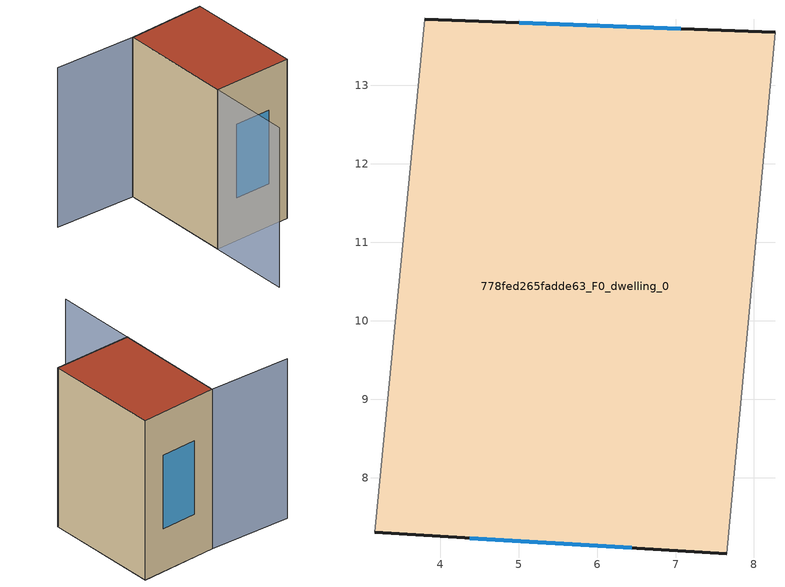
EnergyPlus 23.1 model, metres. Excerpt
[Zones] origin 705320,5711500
778fed265fadde63_F0_dwelling_0
 floor ground (EU_floor_Construction): 7.66,7.03 8.27,13.68 3.8,13.84 3.16,7.3 z0
 wall outside (EU_wall_Construction): 3.8,13.84 8.27,13.68 / 7.66,7.03 3.16,7.3 z0:9
 wall adiabatic (EU_wall_Construction): 8.27,13.68 7.66,7.03 / 3.16,7.3 3.8,13.84 z0:9
 window (EU_Window_Construction): 5.01,13.8 7.06,13.72 / 6.44,7.1 4.37,7.23 z2.43:6.57
 roof outside (EU_roof_Construction): 8.27,13.68 7.66,7.03 3.16,7.3 3.8,13.84 z9
shading: -0.89,14.31 3.81,13.84 / 3.81,13.84 2.69,2.59 z0:9
[Building]
EU S2 Campaign: North Axis=0; Terrain=City; Solar Distribution=FullExterior
[Site:Location]
London: Latitude=51.5; Longitude=-0.5; Time Zone=0; Elevation=25
[SizingPeriod:WeatherFileDays]
AnnualSizingPeriod: Begin Month=1; Begin Day of Month=1; End Month=12; End Day of Month=31; Day of Week for Start Day=Monday; Use Weather File Daylight Saving Period=No; Use Weather File Rain and Snow Indicators=No
[MATERIAL]
EU_InternalMass_Material: Roughness=MediumRough; Thickness=0.1; Conductivity=1; Density=1800; Specific Heat=900; Thermal Absorptance=0.9; Solar Absorptance=0.7; Visible Absorptance=0.7
[MATERIAL:NOMASS] Roughness=MediumRough; Thermal Absorptance=0.9; Solar Absorptance=0.7; Visible Absorptance=0.7
Name | Thermal Resistance
EU_wall_NoMass | 0.555556
EU_roof_NoMass | 0.510204
EU_floor_NoMass | 1.68919
[WINDOWMATERIAL:SIMPLEGLAZINGSYSTEM]
EU_Window_SimpleGlazing: UFactor=3.96; Solar Heat Gain Coefficient=0.85; Visible Transmittance=0.85
[CONSTRUCTION]
EU_wall_Construction: EU_wall_NoMass
EU_roof_Construction: EU_roof_NoMass
EU_floor_Construction: EU_floor_NoMass
EU_InternalMass_Construction: EU_InternalMass_Material
EU_Window_Construction: EU_Window_SimpleGlazing
[ZONE]
778fed265fadde63_F0_dwelling_0: Type=1; Multiplier=1; Ceiling Height=autocalculate; Volume=267.192; Floor Area=autocalculate; Part of Total Floor Area=Yes
[INTERNALMASS]
778fed265fadde63_F0_dwelling_0_EU_InternalMass: Construction=EU_InternalMass_Construction; Zone or ZoneList=778fed265fadde63_F0_dwelling_0; Surface Area=29.6878
[OTHEREQUIPMENT]
EU_Step8_InternalGain_778fed265fadde63_F0_dwelling_0_f000: Fuel Type=Electricity; Zone or ZoneList or Space or SpaceList=778fed265fadde63_F0_dwelling_0; Schedule=EU_Step8_GainSchedule_778fed265fadde63_F0_dwelling_0_f000; Design Level Calculation Method=Watts/Area; Power per Zone Floor Area=1; Fraction Latent=0; Fraction Radiant=0; Fraction Lost=0; Carbon Dioxide Generation Rate=0; EndUse Subcategory=EU_Step8_InternalGains
[ZONEVENTILATION:DESIGNFLOWRATE]
EU_ConstantAir_778fed265fadde63_F0_dwelling_0: Zone or ZoneList or Space or SpaceList=778fed265fadde63_F0_dwelling_0; Schedule=EU_AlwaysOn; Design Flow Rate Calculation Method=AirChanges/Hour; Air Changes per Hour=0.48; Ventilation Type=Natural; Fan Pressure Rise=0; Fan Total Efficiency=1; Constant Term Coefficient=1; Temperature Term Coefficient=0; Velocity Term Coefficient=0; Velocity Squared Term Coefficient=0; Minimum Indoor Temperature=-100; Maximum Indoor Temperature=100; Delta Temperature=-100; Minimum Outdoor Temperature=-100; Maximum Outdoor Temperature=100; Maximum Wind Speed=40
[HVACTEMPLATE:THERMOSTAT]
EU_HeatOnly_778fed265fadde63_F0_dwelling_0: Constant Heating Setpoint=20; Constant Cooling Setpoint=50
[HVACTEMPLATE:ZONE:IDEALLOADSAIRSYSTEM]
778fed265fadde63_F0_dwelling_0: Template Thermostat=EU_HeatOnly_778fed265fadde63_F0_dwelling_0; System Availability Schedule=EU_AlwaysOn; Maximum Heating Supply Air Temperature=50; Minimum Cooling Supply Air Temperature=13; Maximum Heating Supply Air Humidity Ratio=0.0156; Minimum Cooling Supply Air Humidity Ratio=0.0077; Heating Limit=NoLimit; Cooling Limit=NoLimit; Heating Availability Schedule=EU_AlwaysOn; Cooling Availability Schedule=EU_CoolingOff; Dehumidification Control Type=ConstantSensibleHeatRatio; Cooling Sensible Heat Ratio=0.7; Dehumidification Setpoint=60; Humidification Control Type=None; Humidification Setpoint=30; Outdoor Air Method=None; Outdoor Air Flow Rate per Person=0.00944; Outdoor Air Flow Rate per Zone Floor Area=0; Outdoor Air Flow Rate per Zone=0; Demand Controlled Ventilation Type=None; Outdoor Air Economizer Type=NoEconomizer; Heat Recovery Type=None; Sensible Heat Recovery Effectiveness=0.7; Latent Heat Recovery Effectiveness=0.65
[SIZING:ZONE]
778fed265fadde63_F0_dwelling_0: Zone Cooling Design Supply Air Temperature Input Method=SupplyAirTemperature; Zone Cooling Design Supply Air Temperature=13; Zone Heating Design Supply Air Temperature Input Method=SupplyAirTemperature; Zone Heating Design Supply Air Temperature=50; Zone Cooling Design Supply Air Humidity Ratio=0.008; Zone Heating Design Supply Air Humidity Ratio=0.008; Cooling Design Air Flow Method=DesignDay; Cooling Design Air Flow Rate=0; Cooling Minimum Air Flow per Zone Floor Area=0.000762; Cooling Minimum Air Flow=0; Cooling Minimum Air Flow Fraction=0.2; Heating Design Air Flow Method=DesignDay; Heating Design Air Flow Rate=0; Heating Maximum Air Flow per Zone Floor Area=0.002032; Heating Maximum Air Flow=0.141576; Heating Maximum Air Flow Fraction=0.3; Account for Dedicated Outdoor Air System=No; Dedicated Outdoor Air System Control Strategy=NeutralSupplyAir; Dedicated Outdoor Air Low Setpoint Temperature for Design=autosize; Dedicated Outdoor Air High Setpoint Temperature for Design=autosize; Zone Load Sizing Method=Sensible Load Only No Latent Load; Zone Latent Cooling Design Supply Air Humidity Ratio Input Method=HumidityRatioDifference; Zone Cooling Design Supply Air Humidity Ratio Difference=0.005; Zone Latent Heating Design Supply Air Humidity Ratio Input Method=HumidityRatioDifference; Zone Humidification Design Supply Air Humidity Ratio Difference=0.005
[SCHEDULE:CONSTANT]
Name | Hourly Value
EU_AlwaysOn | 1
EU_CoolingOff | 0
[SCHEDULE:FILE]
EU_Step8_GainSchedule_778fed265fadde63_F0_dwelling_0_f000: File=../../schedules/778fed265fadde63/778fed265fadde63_F0_dwelling_0_f000_gain.csv; Column Number=1; Rows to Skip at Top=0; Number of Hours of Data=8760; Column Separator=Comma; Interpolate to Timestep=No; Minutes per Item=60; Adjust Schedule for Daylight Savings=Yes
